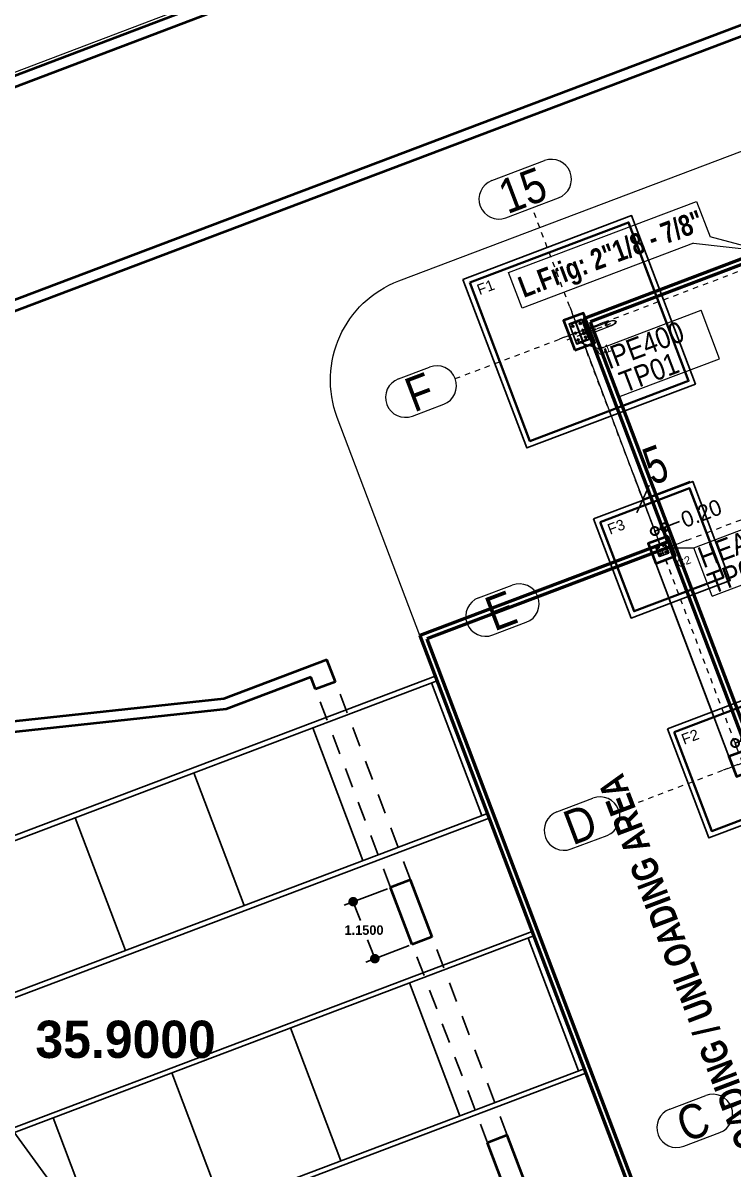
# Model space of a CAD drawing. Header units: metres. Extents: x 2164 to 2480, y 2851 to 3062.
# Drawn here: x 2204.76 to 2218.15, y 2982.21 to 3003.84 of the extents above; entities that cross this region are included whole.
import ezdxf

# ---------------------------------------------------------------- set-up
doc = ezdxf.new("R2010")
doc.units = ezdxf.units.M
doc.header["$MEASUREMENT"] = 0
for name, pattern in [('JIS_02_0.7', [1.35, 0.75, -0.6]), ('XKITLINE00', [0]), ('XKITLINE03', [6, 3, -1, 1, -1])]:
    doc.linetypes.add(name, pattern=pattern)
doc.layers.get('0').update_dxf_attribs({"linetype": 'CONTINUOUS'})
doc.layers.get('Defpoints').update_dxf_attribs({"linetype": 'CONTINUOUS'})
for name, color, linetype in [('0.DIM', 7, 'CONTINUOUS'), ('dim_axis', 251, 'CONTINUOUS'), ('plain foundation', 8, 'CONTINUOUS'), ('Steel Section', 7, 'CONTINUOUS'), ('text', 7, 'CONTINUOUS'), ('Text01', 42, 'CONTINUOUS'), ('تعديل الأرض', 2, 'CONTINUOUS')]:
    doc.layers.add(name, color=color, linetype=linetype)
for name, color, linetype, lineweight in [('Bolt', 7, 'CONTINUOUS', 0), ('Column', 7, 'CONTINUOUS', 40), ('Contour', 7, 'CONTINUOUS', 9), ('foundation', 7, 'CONTINUOUS', 35), ('Froid', 6, 'CONTINUOUS', 9), ('Part', 2, 'CONTINUOUS', 0), ('PartMark', 3, 'CONTINUOUS', 0), ('S-GRID', 1, 'CONTINUOUS', 0), ('Z-DIMENSIONS', 1, 'CONTINUOUS', 0)]:
    doc.layers.add(name, color=color, linetype=linetype, lineweight=lineweight)
doc.styles.add('Andalus1', font='andlso.ttf', dxfattribs={"height": 3})
doc.styles.add('Arial', font='arial.ttf', dxfattribs={"height": 0.05})
doc.styles.add('Arial2', font='arial.ttf', dxfattribs={"height": 300})
doc.styles.add('ARIAL_NARROW', font='ARIALN.TTF')
doc.styles.get("Standard").update_dxf_attribs({"font": 'bold.shx', "bigfont": 'whgtxt.shx'})
doc.dimstyles.new('Annotative1', dxfattribs={"dimscale": 0, "dimtxt": 3, "dimasz": 3, "dimexe": 0, "dimexo": 1, "dimtad": 0, "dimtih": 1, "dimtoh": 1, "dimlfac": 0.001, "dimzin": 1, "dimdsep": 46, "dimtxsty": 'Andalus1', "dimblk": 'DOTSMALL', "dimcen": 2.5, "dimclrd": 256, "dimclre": 256, "dimclrt": 256, "dimadec": 4, "dimazin": 0, "dimtfac": 1, "dimtmove": 0, "dimatfit": 3, "dimldrblk": 'DOTSMALL', "dimfxl": 1, "dimlwd": -1, "dimlwe": -1, "dimarcsym": 0})
doc.dimstyles.get("Standard").update_dxf_attribs({"dimtxt": 0.18, "dimasz": 0.18, "dimexe": 0.18, "dimexo": 0.0625, "dimgap": 0.09, "dimtad": 0, "dimtih": 1, "dimtoh": 1, "dimdec": 4, "dimzin": 0, "dimdsep": 46, "dimtxsty": 'Standard', "dimblk": 'DOT', "dimcen": 0.09, "dimadec": 0, "dimazin": 0, "dimtfac": 1, "dimtdec": 4, "dimtofl": 0, "dimtmove": 0, "dimatfit": 3, "dimldrblk": 'DOT', "dimfxl": 1, "dimtolj": 1, "dimtzin": 0, "dimarcsym": 0})
doc.dimstyles.new('STANDARD$0', dxfattribs={"dimtxt": 0.2, "dimasz": 0.08, "dimexe": 0.18, "dimexo": 0.0625, "dimgap": 0.09, "dimtad": 0, "dimtih": 1, "dimtoh": 1, "dimzin": 0, "dimdsep": 46, "dimtxsty": 'Arial', "dimblk": 'DOT', "dimcen": 0.09, "dimse1": 1, "dimse2": 1, "dimadec": 0, "dimazin": 3, "dimtfac": 1, "dimtofl": 0, "dimtmove": 0, "dimatfit": 3, "dimfxl": 1, "dimtolj": 1, "dimtzin": 0, "dimarcsym": 0})

# ---------------------------------------------------------------- blocks, each defined once
blk = doc.blocks.new('_DotSmall')
at = {"color": 0, "linetype": 'ByBlock', "const_width": 0.5}
blk.add_lwpolyline([(-0.0625, 0, 1), (0.0625, 0, 1)], format="xyb", close=True, dxfattribs=at)
blk = doc.blocks.new('*D6')
at = {"layer": 'Defpoints', "color": 0, "transparency": 16777216}
for p in [(427802, 59073), (427602, 58896), (427802, 58896)]:
    blk.add_point(p, dxfattribs=at)
at = {"layer": 'dim_axis', "transparency": 16777216}
for p, q in [((427602, 58996), (427602, 59073)), ((427602, 59073), (427802, 59073)), ((427802, 58996), (427802, 59073)), ((427802, 59073), (428102, 59073))]:
    blk.add_line(p, q, dxfattribs=at)
at = {"layer": 'dim_axis', "transparency": 16777216, "xscale": 300, "yscale": 300, "zscale": 300, "rotation": 180}
blk.add_blockref('_DotSmall', (427602, 59073), dxfattribs=at)
at = {"layer": 'dim_axis', "transparency": 16777216, "xscale": 300, "yscale": 300, "zscale": 300}
blk.add_blockref('_DotSmall', (427802, 59073), dxfattribs=at)
at = {"layer": 'dim_axis', "transparency": 16777216, "insert": (428540, 59073), "char_height": 300, "attachment_point": 5, "style": 'Andalus1'}
blk.add_mtext('0.20', dxfattribs=at)
blk = doc.blocks.new('*D7')
at = {"layer": 'Defpoints', "color": 0, "transparency": 16777216}
for p in [(427802, 54795), (427602, 54596), (427802, 54596)]:
    blk.add_point(p, dxfattribs=at)
at = {"layer": 'dim_axis', "transparency": 16777216}
for p, q in [((427602, 54696), (427602, 54795)), ((427602, 54795), (427802, 54795)), ((427802, 54696), (427802, 54795)), ((427802, 54795), (428102, 54795))]:
    blk.add_line(p, q, dxfattribs=at)
at = {"layer": 'dim_axis', "transparency": 16777216, "xscale": 300, "yscale": 300, "zscale": 300, "rotation": 180}
blk.add_blockref('_DotSmall', (427602, 54795), dxfattribs=at)
at = {"layer": 'dim_axis', "transparency": 16777216, "xscale": 300, "yscale": 300, "zscale": 300}
blk.add_blockref('_DotSmall', (427802, 54795), dxfattribs=at)
at = {"layer": 'dim_axis', "transparency": 16777216, "insert": (428540, 54795), "char_height": 300, "attachment_point": 5, "style": 'Andalus1'}
blk.add_mtext('0.20', dxfattribs=at)
blk = doc.blocks.new('_Dot')
at = {"color": 0, "linetype": 'ByBlock', "lineweight": -2}
blk.add_line((-0.5, 0), (-1, 0), dxfattribs=at)
at = {"color": 0, "linetype": 'ByBlock', "const_width": 0.5}
blk.add_lwpolyline([(-0.25, 0, 1), (0.25, 0, 1)], format="xyb", close=True, dxfattribs=at)
blk = doc.blocks.new('*D39')
at = {"layer": '0.DIM', "color": 0, "lineweight": -2, "transparency": 16777216}
for start, end in [(343.9105, 358.8991), (313.4883, 327.9841)]:
    blk.add_arc((2199.464, 2989.909), 1.423, start, end, dxfattribs=at)
at = {"layer": 'Defpoints', "color": 0, "transparency": 16777216}
for p in [(2203.465, 2990.34, -8.437), (2199.464, 2989.909, 10.08), (2199.464, 2989.909, 10.08), (2200.646, 2989.117), (2212.025, 2972.768, 9.982)]:
    blk.add_point(p, dxfattribs=at)
at = {"layer": '0.DIM', "color": 0, "lineweight": -2, "transparency": 16777216, "xscale": 0.18, "yscale": 0.18, "zscale": 0.18}
for p, rotation in [((2200.879, 2990.061), 92.52566163374907), ((2200.305, 2988.761), 219.8616520990634)]:
    blk.add_blockref('_Dot', p, dxfattribs=dict(at, rotation=rotation))
at = {"layer": '0.DIM', "color": 0, "transparency": 16777216, "insert": (2200.766, 2989.334), "char_height": 0.18, "attachment_point": 5}
blk.add_mtext('\\A1;60°', dxfattribs=at)
blk = doc.blocks.new('6435')
at = {"color": 0}
for p, q in [((505, 1887), (597, 1912)), ((507, 1641), (597, 1912)), ((432, 1665), (505, 1887)), ((470, 1722), (432, 1722)), ((507, 1641), (432, 1665)), ((470, 1373), (470, 1722)), ((778, 1438), (519, 1676)), ((6, 282), (45, 1432)), ((145, 1529), (793, 1529)), ((2652, 1488), (227, 1488)), ((290, 1438), (237, 1438)), ((290, 1438), (290, 1488)), ((539, 1347), (290, 1438)), ((470, 1438), (1604, 1438)), ((793, 1572), (2649, 1572)), ((793, 1488), (793, 1572)), ((1687, 1488), (1687, 1401)), ((1772, 1438), (2615, 1438)), ((2649, 1488), (2649, 1572)), ((2702, 1438), (2702, -1438)), ((3919, 1572), (17324, 1572)), ((3919, -1572), (3919, 1572)), ((3919, 1472), (17324, 1472)), ((4044, -1472), (4044, 1472)), ((6675, -1472), (6675, 1472)), ((9306, -1472), (9306, 1472)), ((11937, -1472), (11937, 1472)), ((14569, -1472), (14569, 1472)), ((17200, -1472), (17200, 1472)), ((17324, 1572), (17324, -1572)), ((667, 1401), (2602, 1401)), ((2602, 1361), (676, 1361)), ((2621, -1211), (2621, 1211)), ((2702, 1261), (3147, 1261)), ((3919, 1382), (3331, 1382)), ((303, 718), (355, 1178)), ((3131, 1182), (3131, 606)), ((296, 363), (303, 718)), ((2835, 593), (2702, 818)), ((300, 551), (215, 258)), ((1085, 543), (1085, -543)), ((1135, 593), (1703, 593)), ((1141, 527), (1141, -527)), ((1171, 557), (1684, 557)), ((1714, -527), (1714, 527)), ((1753, -543), (1753, 543)), ((2835, 593), (3919, 593)), ((2835, -593), (2835, 593)), ((2928, 521), (3841, 521)), ((2928, 334), (2928, 521)), ((3841, 521), (3841, 334)), ((3841, 334), (2928, 334)), ((289, -378), (289, 109)), ((6, -282), (45, -1432)), ((311, -745), (289, -378)), ((297, -517), (237, -810)), ((1135, -593), (1703, -593)), ((1171, -557), (1684, -557)), ((2835, -593), (2702, -818)), ((2835, -593), (3919, -593)), ((3131, -1182), (3131, -606)), ((2828, -877), (3062, -877)), ((2828, -877), (2828, -1219)), ((3062, -1219), (3062, -877)), ((3131, -771), (3919, -771)), ((3131, -837), (3919, -837)), ((2828, -1069), (2702, -1069)), ((3062, -1069), (3131, -1069)), ((3131, -1116), (3919, -1116)), ((3131, -1182), (3919, -1182)), ((539, -1347), (290, -1438)), ((470, -1373), (470, -1722)), ((667, -1401), (2602, -1401)), ((2602, -1361), (676, -1361)), ((1687, -1488), (1687, -1401)), ((2702, -1261), (3147, -1261)), ((2828, -1219), (3062, -1219)), ((3919, -1382), (3331, -1382)), ((145, -1529), (793, -1529)), ((2652, -1488), (227, -1488)), ((290, -1438), (237, -1438)), ((290, -1438), (290, -1488)), ((507, -1641), (432, -1665)), ((470, -1438), (1604, -1438)), ((507, -1641), (597, -1912)), ((778, -1438), (519, -1676)), ((793, -1488), (793, -1572)), ((793, -1572), (2649, -1572)), ((1772, -1438), (2615, -1438)), ((2649, -1488), (2649, -1572)), ((17324, -1472), (3919, -1472)), ((17324, -1572), (3919, -1572)), ((432, -1665), (505, -1887)), ((470, -1722), (432, -1722)), ((505, -1887), (597, -1912))]:
    blk.add_line(p, q, dxfattribs=at)
for centre, radius, start, end in [((145, 1429), 100, 90, 178.0277), ((271, 1365), 131, 109.8673, 169.9481), ((264, 1352), 90.2, 107.3759, 171.3257), ((2652, 1438), 50, 0, 90), ((6850, 0), 6850, 168.3132, 180), ((7712, 0), 7660, 169.7307, 180), ((8927, 0), 8753, 171.2919, 180), ((12737, 0), 12506, 173.8959, 180), ((391, 1307), 118, 111.6513, 171.2919), ((435, 1316), 134, 130.7741, 173.8959), ((11469, 0), 11050, 173.658, 186.342), ((11508, -10), 11050, 173.658, 186.342), ((667, 1221), 180, 90, 180), ((676, 1211), 150, 90, 180), ((2471, 1211), 150, 0, 90), ((2602, 1261), 100, 0, 90), ((3331, 1182), 200, 90, 180), ((1135, 543), 50, 90, 180), ((1171, 527), 30, 90, 180), ((1684, 527), 30, 0, 90), ((1703, 543), 50, 0, 90), ((7712, 0), 7660, 180, 190.2693), ((8927, 0), 8753, 180, 188.7081), ((12737, 0), 12506, 180, 186.1041), ((6850, 0), 6850, 180, 191.6868), ((1135, -543), 50, 180, 270), ((1171, -527), 30, 180, 270), ((1684, -527), 30, 270, 0), ((1703, -543), 50, 270, 0), ((3331, -1182), 200, 180, 270), ((271, -1365), 131, 190.0519, 250.1327), ((264, -1352), 90.2, 188.6743, 252.6241), ((391, -1307), 118, 188.7081, 248.3487), ((435, -1316), 134, 186.1041, 229.2259), ((667, -1221), 180, 180, 270), ((676, -1211), 150, 180, 270), ((2471, -1211), 150, 270, 0), ((2602, -1261), 100, 270, 0), ((145, -1429), 100, 181.9723, 270), ((2652, -1438), 50, 270, 0)]:
    blk.add_arc(centre, radius, start, end, dxfattribs=at)
blk = doc.blocks.new('*D47')
at = {"color": 0, "lineweight": -2, "transparency": 16777216}
for p, q in [((2211.638, 2987.5), (2210.822, 2987.191)), ((2211.054, 2987.086), (2211.126, 2986.897)), ((2211.334, 2986.348), (2211.262, 2986.537)), ((2212.045, 2986.425), (2211.229, 2986.116))]:
    blk.add_line(p, q, dxfattribs=at)
at = {"layer": 'Defpoints', "color": 0, "transparency": 16777216}
for p in [(2211.697, 2987.522, -8.437), (2210.99, 2987.255), (2212.104, 2986.447, -8.437)]:
    blk.add_point(p, dxfattribs=at)
at = {"color": 0, "lineweight": -2, "transparency": 16777216, "xscale": 0.18, "yscale": 0.18, "zscale": 0.18}
for p, rotation in [((2210.99, 2987.255), 110.7435940119846), ((2211.398, 2986.179), 290.7435940119846)]:
    blk.add_blockref('_Dot', p, dxfattribs=dict(at, rotation=rotation))
at = {"color": 0, "lineweight": 30, "transparency": 16777216, "insert": (2211.194, 2986.717), "char_height": 0.18, "attachment_point": 5}
blk.add_mtext('\\A1;1.1500', dxfattribs=at)
blk = doc.blocks.new('*D64')
at = {"color": 0, "lineweight": -2, "transparency": 16777216}
for start, end in [(104.9967, 120.7825), (71.6748, 87.606)]:
    blk.add_arc((2212.074, 2972.694), 1.897, start, end, dxfattribs=at)
at = {"layer": 'Defpoints', "color": 0, "transparency": 16777216}
for p in [(2199.464, 2989.909, 10.08), (2214.024, 2977.122), (2212.198, 2974.586), (2212.074, 2972.694), (2212.074, 2972.694, 10.08)]:
    blk.add_point(p, dxfattribs=at)
at = {"color": 0, "lineweight": -2, "transparency": 16777216, "xscale": 0.18, "yscale": 0.18, "zscale": 0.18}
for p, rotation in [((2210.953, 2974.224), 213.5023922888259), ((2212.838, 2974.43), 338.9549120529807)]:
    blk.add_blockref('_Dot', p, dxfattribs=dict(at, rotation=rotation))
at = {"color": 0, "transparency": 16777216, "insert": (2211.868, 2974.579), "char_height": 0.18, "attachment_point": 5}
blk.add_mtext('\\A1;60°', dxfattribs=at)
blk = doc.blocks.new('*D66')
at = {"color": 0, "lineweight": -2, "transparency": 16777216}
for start, end in [(84.4335, 99.4876), (32.1501, 45.6276)]:
    blk.add_arc((2219.808, 2971.61), 0.912, start, end, dxfattribs=at)
at = {"layer": 'Defpoints', "color": 0, "transparency": 16777216}
for p in [(2302.325, 3002.986, 10.08), (2219.346, 2972.825, 10.08), (2220.384, 2972.317), (2219.808, 2971.61, 10.08), (2214.573, 2969.62, 10.08)]:
    blk.add_point(p, dxfattribs=at)
at = {"color": 0, "lineweight": -2, "transparency": 16777216, "xscale": 0.18, "yscale": 0.18, "zscale": 0.18}
for p, rotation in [((2219.484, 2972.462), 195.1531752599875), ((2220.66, 2971.934), 296.4844251423242)]:
    blk.add_blockref('_Dot', p, dxfattribs=dict(at, rotation=rotation))
at = {"color": 0, "transparency": 16777216, "insert": (2220.181, 2972.442), "char_height": 0.18, "attachment_point": 5}
blk.add_mtext('\\A1;90°', dxfattribs=at)
blk = doc.blocks.new('*D67')
at = {"color": 0, "lineweight": -2, "transparency": 16777216}
for start, end in [(94.0673, 115.6069), (31.4342, 50.7065)]:
    blk.add_arc((2214.573, 2969.62), 0.973, start, end, dxfattribs=at)
at = {"layer": 'Defpoints', "color": 0, "transparency": 16777216}
for p in [(2302.325, 3002.986, 10.08), (2212.303, 2972.719, 10.08), (2215.118, 2970.426), (2214.573, 2969.62, 10.08), (2214.573, 2969.62, 10.08)]:
    blk.add_point(p, dxfattribs=at)
at = {"color": 0, "lineweight": -2, "transparency": 16777216, "xscale": 0.18, "yscale": 0.18, "zscale": 0.18}
for p, rotation in [((2213.998, 2970.405), 210.9145599013818), ((2215.483, 2969.965), 296.1265029166673)]:
    blk.add_blockref('_Dot', p, dxfattribs=dict(at, rotation=rotation))
at = {"color": 0, "transparency": 16777216, "insert": (2214.849, 2970.553), "char_height": 0.18, "attachment_point": 5}
blk.add_mtext('\\A1;105°', dxfattribs=at)
blk = doc.blocks.new('bng')
at = {"layer": 'Bolt', "linetype": 'XKITLINE00', "lineweight": 0}
for p, q in [((427655.27428, 63056.04028), (427765.87522, 63056.04028)), ((427655.27428, 63046.04028), (427655.27428, 63056.04028)), ((427655.27428, 63016.04028), (427655.27428, 63026.04028)), ((427655.27428, 63016.04028), (427765.87522, 63016.04028)), ((427664.29209, 63046.04028), (427664.29209, 63056.04028)), ((427664.29209, 63016.04028), (427664.29209, 63026.04028)), ((427679.81277, 63046.04028), (427679.81277, 63056.04028)), ((427679.81277, 63016.04028), (427679.81277, 63026.04028)), ((427686.31565, 63046.04028), (427686.31565, 63056.04028)), ((427686.31565, 63016.04028), (427686.31565, 63026.04028)), ((427689.32167, 63046.04028), (427689.32167, 63056.04028)), ((427689.32167, 63016.04028), (427689.32167, 63026.04028)), ((427704.84235, 63046.04028), (427704.84235, 63056.04028)), ((427704.84235, 63016.04028), (427704.84235, 63026.04028)), ((427709.80427, 63046.04028), (427709.80427, 63056.04028)), ((427709.80427, 63016.04028), (427709.80427, 63026.04028)), ((427718.82208, 63046.04028), (427718.82208, 63056.04028)), ((427718.82208, 63016.04028), (427718.82208, 63026.04028)), ((427734.34277, 63046.04028), (427734.34277, 63056.04028)), ((427734.34277, 63016.04028), (427734.34277, 63026.04028)), ((427740.84564, 63046.04028), (427740.84564, 63056.04028)), ((427740.84564, 63016.04028), (427740.84564, 63026.04028)), ((427743.85166, 63046.04028), (427743.85166, 63056.04028)), ((427743.85166, 63016.04028), (427743.85166, 63026.04028)), ((427759.37235, 63046.04028), (427759.37235, 63056.04028)), ((427759.37235, 63016.04028), (427759.37235, 63026.04028)), ((427765.87522, 63046.04028), (427765.87522, 63056.04028)), ((427765.87522, 63016.04028), (427765.87522, 63021.83319))]:
    blk.add_line(p, q, dxfattribs=at)
at = {"layer": 'Column', "lineweight": 40}
for points in [[(427402.17101, 62796.04029), (427802.17101, 62796.04029), (427802.17101, 63396.04029), (427402.17101, 63396.04029)], [(427802.17102, 58896.04028), (427402.17102, 58896.04028), (427402.17102, 58496.04028), (427802.17102, 58496.04028)], [(427802.17102, 54596.04028), (427402.17102, 54596.04028), (427402.17102, 54196.04028), (427802.17102, 54196.04028)]]:
    blk.add_lwpolyline(points, close=True, dxfattribs=at)
at = {"layer": 'foundation'}
for points in [[(426002.17101, 64696.04029), (429202.17101, 64696.04029), (429202.17101, 61496.04029), (426002.17101, 61496.04029)], [(426702.17101, 59596.04029), (428502.17101, 59596.04029), (428502.17101, 57796.04029), (426702.17101, 57796.04029)], [(426602.17101, 55396.04029), (428602.17101, 55396.04029), (428602.17101, 53396.04029), (426602.17101, 53396.04029)]]:
    blk.add_lwpolyline(points, close=True, dxfattribs=at)
at = {"layer": 'Part', "linetype": 'XKITLINE03', "lineweight": 0}
for p, q in [((427602.17101, 63596.04029), (427602.17101, 62596.04029)), ((428102.17101, 63096.04029), (427102.17101, 63096.04029)), ((427337.95313, 63031.04029), (428214.10802, 63031.04029)), ((427527.17101, 62956.04029), (427527.17101, 62956.04029)), ((427607.17101, 58196.04029), (427607.17101, 59196.04029)), ((428107.17101, 58696.04029), (427107.17101, 58696.04029)), ((427557.17101, 58761.04029), (427557.17101, 58761.04029)), ((428107.17101, 54396.04029), (427107.17101, 54396.04029))]:
    blk.add_line(p, q, dxfattribs=at)
at = {"layer": 'Part', "linetype": 'XKITLINE00', "lineweight": 0}
for p, q in [((427477.17101, 62891.04029), (427477.17101, 63301.04029)), ((427477.17101, 63301.04029), (427727.17101, 63301.04029)), ((427506.3864, 63236.04029), (427516.77871, 63254.04029)), ((427516.77871, 63218.04029), (427506.3864, 63236.04029)), ((427512.17101, 63282.54029), (427512.17101, 63296.04029)), ((427512.17101, 63296.04029), (427692.17101, 63296.04029)), ((427512.17101, 63282.54029), (427597.87101, 63282.54029)), ((427512.91487, 63282.54029), (427526.41487, 63296.04029)), ((427516.77871, 63254.04029), (427537.56332, 63254.04029)), ((427537.56332, 63218.04029), (427516.77871, 63218.04029)), ((427537.56332, 63254.04029), (427547.95562, 63236.04029)), ((427547.95562, 63236.04029), (427537.56332, 63218.04029)), ((427597.87101, 62909.54029), (427597.87101, 63282.54029)), ((427692.17101, 63282.54029), (427606.47101, 63282.54029)), ((427606.47101, 63282.54029), (427606.47101, 62909.54029)), ((427656.3864, 63236.04029), (427666.77871, 63254.04029)), ((427666.77871, 63218.04029), (427656.3864, 63236.04029)), ((427666.77871, 63254.04029), (427687.56332, 63254.04029)), ((427687.56332, 63218.04029), (427666.77871, 63218.04029)), ((427687.56332, 63254.04029), (427697.95562, 63236.04029)), ((427697.95562, 63236.04029), (427687.56332, 63218.04029)), ((427692.17101, 63296.04029), (427692.17101, 63282.54029)), ((427727.17101, 63046.04028), (427727.17101, 63301.04029)), ((427506.3864, 63096.04029), (427516.77871, 63114.04029)), ((427516.77871, 63078.04029), (427506.3864, 63096.04029)), ((427506.3864, 62956.04029), (427516.77871, 62974.04029)), ((427516.77871, 62938.04029), (427506.3864, 62956.04029)), ((427516.77871, 63114.04029), (427537.56332, 63114.04029)), ((427537.56332, 63078.04029), (427516.77871, 63078.04029)), ((427516.77871, 62974.04029), (427537.56332, 62974.04029)), ((427537.56332, 63114.04029), (427547.95562, 63096.04029)), ((427547.95562, 63096.04029), (427537.56332, 63078.04029)), ((427537.56332, 62974.04029), (427547.95562, 62956.04029)), ((427547.95562, 62956.04029), (427537.56332, 62938.04029)), ((427597.87101, 63084.61835), (427606.47101, 63093.21835)), ((427606.47101, 63046.04028), (427766.35591, 63046.04028)), ((427744.84876, 63036.04028), (427606.47101, 63036.04028)), ((427630.87205, 63026.04028), (427630.87205, 63036.04028)), ((427910.56686, 63026.04028), (427630.87205, 63026.04028)), ((427635.78878, 63026.04028), (427635.78878, 63036.04028)), ((427656.3864, 63096.04029), (427666.77871, 63114.04029)), ((427666.77871, 63078.04029), (427656.3864, 63096.04029)), ((427656.3864, 62956.04029), (427666.77871, 62974.04029)), ((427666.77871, 62938.04029), (427656.3864, 62956.04029)), ((427666.77871, 63114.04029), (427687.56332, 63114.04029)), ((427687.56332, 63078.04029), (427666.77871, 63078.04029)), ((427666.77871, 62974.04029), (427687.56332, 62974.04029)), ((427687.56332, 63114.04029), (427697.95562, 63096.04029)), ((427697.95562, 63096.04029), (427687.56332, 63078.04029)), ((427687.56332, 62974.04029), (427697.95562, 62956.04029)), ((427697.95562, 62956.04029), (427687.56332, 62938.04029)), ((427727.17101, 62891.04029), (427727.17101, 63026.04028)), ((427740.44773, 63036.04028), (427740.44773, 63046.04028)), ((427744.84876, 63036.04028), (427910.56686, 63036.04028)), ((427766.84026, 63051.87739), (427765.52612, 63036.04028)), ((427765.52612, 63026.04028), (427766.84026, 63010.20318)), ((427771.76411, 63069.54224), (427766.84026, 63051.87739)), ((427766.84026, 63010.20318), (427771.76411, 62992.53833)), ((427770.07029, 63036.04028), (427771.38442, 63051.87739)), ((427771.38442, 63010.20318), (427770.07029, 63026.04028)), ((427771.38442, 63051.87739), (427776.30827, 63069.54224)), ((427776.30827, 62992.53833), (427771.38442, 63010.20318)), ((427779.13317, 63081.34552), (427771.76411, 63069.54224)), ((427771.76411, 62992.53833), (427779.13317, 62980.73505)), ((427775.23847, 63048.05056), (427774.24188, 63036.04028)), ((427774.24188, 63026.04028), (427775.23847, 63014.03001)), ((427779.25804, 63062.47118), (427775.23847, 63048.05056)), ((427775.23847, 63014.03001), (427779.25804, 62999.60939)), ((427776.30827, 63069.54224), (427783.67734, 63081.34552)), ((427783.67734, 62980.73505), (427776.30827, 62992.53833)), ((427787.82557, 63085.49027), (427779.13317, 63081.34552)), ((427779.13317, 62980.73505), (427787.82557, 62976.5903)), ((427785.27374, 63072.10673), (427779.25804, 63062.47118)), ((427779.25804, 62999.60939), (427785.27374, 62989.97384)), ((427783.67734, 63081.34552), (427792.36974, 63085.49027)), ((427792.36974, 62976.5903), (427783.67734, 62980.73505)), ((427792.36974, 63075.49029), (427785.27374, 63072.10673)), ((427785.27374, 62989.97384), (427792.36974, 62986.59029)), ((427787.82557, 63085.49027), (427792.36974, 63085.49027)), ((427787.82557, 62976.5903), (427792.36974, 62976.5903)), ((427792.36974, 63085.49027), (427801.06214, 63081.34552)), ((427792.36974, 63075.49029), (428214.10802, 63075.49029)), ((427792.36974, 62986.59029), (428214.10802, 62986.59029)), ((427801.06214, 62980.73505), (427792.36974, 62976.5903)), ((427801.06214, 63081.34552), (427804.7177, 63075.49029)), ((427804.7177, 62986.59029), (427801.06214, 62980.73505)), ((427903.89458, 63026.04028), (427903.89458, 63036.04028)), ((427910.56687, 63036.04028), (427910.15198, 63031.04029)), ((427910.15198, 63031.04029), (427910.56687, 63026.04028)), ((428107.55409, 63031.04029), (428115.66502, 63048.05056)), ((428115.66502, 63014.03001), (428107.55409, 63031.04029)), ((428115.66502, 63048.05056), (428138.76301, 63062.47118)), ((428115.66502, 63014.03001), (428115.66502, 63014.03001)), ((428115.66502, 63014.03001), (428115.66502, 63014.03001)), ((428138.76301, 62999.60939), (428115.66502, 63014.03001)), ((428124.52379, 63046.51983), (428117.14274, 63031.04029)), ((428117.14274, 63031.04029), (428124.52379, 63015.56074)), ((428145.54321, 63059.64275), (428124.52379, 63046.51983)), ((428124.52379, 63015.56074), (428145.54321, 63002.43782)), ((428138.76301, 63062.47118), (428173.33159, 63072.10673)), ((428173.33159, 62989.97384), (428138.76301, 62999.60939)), ((428177.00101, 63068.41121), (428145.54321, 63059.64275)), ((428145.54321, 63002.43782), (428177.00101, 62993.66936)), ((428173.33159, 63072.10673), (428214.10802, 63075.49029)), ((428214.10802, 62986.59029), (428173.33159, 62989.97384)), ((428214.10802, 63071.49029), (428177.00101, 63068.41121)), ((428177.00101, 62993.66936), (428214.10802, 62990.59029)), ((428199.15579, 63070.24958), (428195.46227, 63073.94309)), ((428214.10802, 63075.49029), (428254.88444, 63072.10673)), ((428251.21502, 63068.41121), (428214.10802, 63071.49029)), ((428214.10802, 62990.59029), (428251.21502, 62993.66936)), ((428254.88444, 62989.97384), (428214.10802, 62986.59029)), ((428282.67282, 63059.64275), (428251.21502, 63068.41121)), ((428251.21502, 62993.66936), (428282.67282, 63002.43782)), ((428254.88444, 63072.10673), (428289.45302, 63062.47118)), ((428289.45302, 62999.60939), (428254.88444, 62989.97384)), ((428274.08079, 62995.32458), (428270.39096, 62999.0144)), ((428303.69225, 63046.51983), (428282.67282, 63059.64275)), ((428282.67282, 63002.43782), (428303.69225, 63015.56074)), ((428289.45302, 63062.47118), (428312.55101, 63048.05056)), ((428312.55101, 63014.03001), (428289.45302, 62999.60939)), ((428311.07329, 63031.04029), (428303.69225, 63046.51983)), ((428303.69225, 63015.56074), (428311.07329, 63031.04029)), ((428312.55101, 63048.05056), (428320.66195, 63031.04029)), ((428320.66195, 63031.04029), (428312.55101, 63014.03001)), ((427477.17101, 62891.04029), (427727.17101, 62891.04029)), ((427512.17101, 62896.04029), (427512.17101, 62909.54029)), ((427512.17101, 62909.54029), (427597.87101, 62909.54029)), ((427692.17101, 62896.04029), (427512.17101, 62896.04029)), ((427537.56332, 62938.04029), (427516.77871, 62938.04029)), ((427606.47101, 62909.54029), (427692.17101, 62909.54029)), ((427687.56332, 62938.04029), (427666.77871, 62938.04029)), ((427692.17101, 62909.54029), (427692.17101, 62896.04029)), ((427512.17101, 58596.04029), (427512.17101, 58796.04029)), ((427512.17101, 58796.04029), (427522.17101, 58796.04029)), ((427517.17101, 58796.04029), (427517.17101, 58801.04029)), ((427517.17101, 58801.04029), (427697.17101, 58801.04029)), ((427522.17101, 58796.04029), (427522.17101, 58699.29029)), ((427522.17101, 58699.29029), (427692.17101, 58699.29029)), ((427692.17101, 58692.79029), (427522.17101, 58692.79029)), ((427522.17101, 58692.79029), (427522.17101, 58596.04029)), ((427542.17101, 58769.70054), (427557.17101, 58778.36079)), ((427542.17101, 58752.38003), (427542.17101, 58769.70054)), ((427557.17101, 58743.71978), (427542.17101, 58752.38003)), ((427542.17101, 58639.70054), (427557.17101, 58648.36079)), ((427542.17101, 58622.38003), (427542.17101, 58639.70054)), ((427557.17101, 58613.71978), (427542.17101, 58622.38003)), ((427557.17101, 58778.36079), (427572.17101, 58769.70054)), ((427572.17101, 58752.38003), (427557.17101, 58743.71978)), ((427557.17101, 58648.36079), (427572.17101, 58639.70054)), ((427572.17101, 58622.38003), (427557.17101, 58613.71978)), ((427572.17101, 58769.70054), (427572.17101, 58752.38003)), ((427572.17101, 58639.70054), (427572.17101, 58622.38003)), ((427625.42101, 58699.29029), (427618.92101, 58692.79029)), ((427642.17101, 58769.70054), (427657.17101, 58778.36079)), ((427642.17101, 58752.38003), (427642.17101, 58769.70054)), ((427657.17101, 58743.71978), (427642.17101, 58752.38003)), ((427642.17101, 58639.70054), (427657.17101, 58648.36079)), ((427642.17101, 58622.38003), (427642.17101, 58639.70054)), ((427657.17101, 58613.71978), (427642.17101, 58622.38003)), ((427657.17101, 58778.36079), (427672.17101, 58769.70054)), ((427672.17101, 58752.38003), (427657.17101, 58743.71978)), ((427657.17101, 58648.36079), (427672.17101, 58639.70054)), ((427672.17101, 58622.38003), (427657.17101, 58613.71978)), ((427672.17101, 58769.70054), (427672.17101, 58752.38003)), ((427672.17101, 58639.70054), (427672.17101, 58622.38003)), ((427692.17101, 58796.04029), (427702.17101, 58796.04029)), ((427692.17101, 58699.29029), (427692.17101, 58796.04029)), ((427702.17101, 58776.04029), (427692.17101, 58766.04029)), ((427692.17101, 58596.04029), (427692.17101, 58692.79029)), ((427697.17101, 58796.04029), (427697.17101, 58801.04029)), ((427702.17101, 58796.04029), (427702.17101, 58596.04029)), ((427522.17101, 58596.04029), (427512.17101, 58596.04029)), ((427517.17101, 58591.04029), (427517.17101, 58596.04029)), ((427517.17101, 58591.04029), (427697.17101, 58591.04029)), ((427522.17101, 58596.04029), (427522.17101, 58596.04029)), ((427522.17101, 58596.04029), (427522.17101, 58596.04029)), ((427702.17101, 58596.04029), (427692.17101, 58596.04029)), ((427697.17101, 58591.04029), (427697.17101, 58596.04029))]:
    blk.add_line(p, q, dxfattribs=at)
for centre, radius, start, end in [((427527.17101, 63236.04029), 12, 0, 180), ((427527.17101, 63236.04029), 12, 180, 0), ((427677.17101, 63236.04029), 12, 0, 180), ((427677.17101, 63236.04029), 12, 180, 0), ((427527.17101, 63096.04029), 12, 0, 180), ((427527.17101, 63096.04029), 12, 180, 0), ((427527.17101, 62956.04029), 12, 0, 180), ((427527.17101, 62956.04029), 12, 180, 0), ((427677.17101, 63096.04029), 12, 0, 180), ((427677.17101, 63096.04029), 12, 180, 0), ((427677.17101, 62956.04029), 12, 0, 180), ((427677.17101, 62956.04029), 12, 180, 0), ((427557.17101, 58761.04029), 10, 90, 270), ((427557.17101, 58631.04029), 10, 90, 270), ((427557.17101, 58761.04029), 10, 270, 90), ((427557.17101, 58631.04029), 10, 270, 90), ((427657.17101, 58761.04029), 10, 90, 270), ((427657.17101, 58631.04029), 10, 90, 270), ((427657.17101, 58761.04029), 10, 270, 90), ((427657.17101, 58631.04029), 10, 270, 90)]:
    blk.add_arc(centre, radius, start, end, dxfattribs=at)
at = {"layer": 'PartMark', "linetype": 'XKITLINE00', "lineweight": 0}
for p, q in [((427548.46501, 62896.53029), (427844.08399, 62659.82191)), ((427844.08399, 62659.82191), (429894.08399, 62659.82191)), ((427844.08399, 61679.82191), (427844.08399, 62659.82191)), ((429894.08399, 61679.82191), (429894.08399, 62659.82191)), ((427844.08399, 61679.82191), (429894.08399, 61679.82191)), ((427702.17101, 58699.19869), (428178.35858, 58519.12667)), ((428178.35858, 58519.12667), (430225.27264, 58519.12667)), ((428178.35858, 57539.12667), (428178.35858, 58519.12667)), ((428178.35858, 57539.12667), (430225.27264, 57539.12667))]:
    blk.add_line(p, q, dxfattribs=at)
at = {"layer": 'plain foundation'}
for points in [[(425902.17101, 64796.04029), (429302.17101, 64796.04029), (429302.17101, 61396.04029), (425902.17101, 61396.04029)], [(426602.17101, 59696.04029), (428602.17101, 59696.04029), (428602.17101, 57696.04029), (426602.17101, 57696.04029)], [(426502.17101, 55496.04029), (428702.17101, 55496.04029), (428702.17101, 53296.04029), (426502.17101, 53296.04029)]]:
    blk.add_lwpolyline(points, close=True, dxfattribs=at)
at = {"layer": 'S-GRID', "linetype": 'XKITLINE00', "lineweight": 0}
for p, q in [((427070.06652, 66346.04029), (428134.2755, 66346.04029)), ((427070.06652, 65596.04029), (428134.2755, 65596.04029)), ((424097.77648, 63471.04029), (424727.17101, 63471.04029)), ((424097.77648, 62721.04029), (424727.17101, 62721.04029)), ((424048.89953, 59071.04029), (424727.17101, 59071.04029)), ((424048.89953, 58321.04029), (424727.17101, 58321.04029)), ((424001.2921, 54771.04029), (424727.17101, 54771.04029)), ((424001.2921, 54021.04029), (424727.17101, 54021.04029)), ((424001.2921, 48771.04029), (424727.17101, 48771.04029)), ((424001.2921, 48021.04029), (424727.17101, 48021.04029))]:
    blk.add_line(p, q, dxfattribs=at)
at = {"layer": 'S-GRID', "linetype": 'XKITLINE03', "lineweight": 0}
for p, q in [((427602.17101, 37196.04029), (427602.17101, 65596.04029)), ((425102.17101, 63096.04029), (510182.17101, 63096.04029)), ((425102.17101, 58696.04029), (510182.17101, 58696.04029)), ((425102.17101, 54396.04029), (510182.17101, 54396.04029)), ((425102.17101, 48396.04029), (510182.17101, 48396.04029))]:
    blk.add_line(p, q, dxfattribs=at)
at = {"layer": 'S-GRID', "linetype": 'XKITLINE00', "lineweight": 0}
for centre, start, end in [((427070.06652, 65971.04029), 90, 270), ((428134.2755, 65971.04029), 270, 90), ((424097.77648, 63096.04029), 90, 270), ((424727.17101, 63096.04029), 270, 90), ((424048.89953, 58696.04029), 90, 270), ((424727.17101, 58696.04029), 270, 90), ((424001.2921, 54396.04029), 90, 270), ((424727.17101, 54396.04029), 270, 90), ((424001.2921, 48396.04029), 90, 270), ((424727.17101, 48396.04029), 270, 90)]:
    blk.add_arc(centre, 375, start, end, dxfattribs=at)
at = {"layer": 'Steel Section'}
for p, q in [((427477.17101, 62891.04029), (427477.17101, 63301.04029)), ((427477.17101, 63301.04029), (427727.17101, 63301.04029)), ((427506.3864, 63236.04029), (427516.77871, 63254.04029)), ((427516.77871, 63218.04029), (427506.3864, 63236.04029)), ((427512.17101, 63282.54029), (427512.17101, 63296.04029)), ((427512.17101, 63296.04029), (427692.17101, 63296.04029)), ((427512.17101, 63282.54029), (427597.87101, 63282.54029)), ((427512.91487, 63282.54029), (427526.41487, 63296.04029)), ((427516.77871, 63254.04029), (427537.56332, 63254.04029)), ((427537.56332, 63218.04029), (427516.77871, 63218.04029)), ((427537.56332, 63254.04029), (427547.95562, 63236.04029)), ((427547.95562, 63236.04029), (427537.56332, 63218.04029)), ((427597.87101, 62909.54029), (427597.87101, 63282.54029)), ((427692.17101, 63282.54029), (427606.47101, 63282.54029)), ((427606.47101, 63282.54029), (427606.47101, 62909.54029)), ((427656.3864, 63236.04029), (427666.77871, 63254.04029)), ((427666.77871, 63218.04029), (427656.3864, 63236.04029)), ((427666.77871, 63254.04029), (427687.56332, 63254.04029)), ((427687.56332, 63218.04029), (427666.77871, 63218.04029)), ((427687.56332, 63254.04029), (427697.95562, 63236.04029)), ((427697.95562, 63236.04029), (427687.56332, 63218.04029)), ((427692.17101, 63296.04029), (427692.17101, 63282.54029)), ((427727.17101, 62891.04029), (427727.17101, 63301.04029)), ((427506.3864, 63096.04029), (427516.77871, 63114.04029)), ((427516.77871, 63078.04029), (427506.3864, 63096.04029)), ((427506.3864, 62956.04029), (427516.77871, 62974.04029)), ((427516.77871, 62938.04029), (427506.3864, 62956.04029)), ((427516.77871, 63114.04029), (427537.56332, 63114.04029)), ((427537.56332, 63078.04029), (427516.77871, 63078.04029)), ((427516.77871, 62974.04029), (427537.56332, 62974.04029)), ((427527.17101, 62956.04029), (427527.17101, 62956.04029)), ((427537.56332, 63114.04029), (427547.95562, 63096.04029)), ((427547.95562, 63096.04029), (427537.56332, 63078.04029)), ((427537.56332, 62974.04029), (427547.95562, 62956.04029)), ((427547.95562, 62956.04029), (427537.56332, 62938.04029)), ((427597.87101, 63084.61835), (427606.47101, 63093.21835)), ((427656.3864, 63096.04029), (427666.77871, 63114.04029)), ((427666.77871, 63078.04029), (427656.3864, 63096.04029)), ((427656.3864, 62956.04029), (427666.77871, 62974.04029)), ((427666.77871, 62938.04029), (427656.3864, 62956.04029)), ((427666.77871, 63114.04029), (427687.56332, 63114.04029)), ((427687.56332, 63078.04029), (427666.77871, 63078.04029)), ((427666.77871, 62974.04029), (427687.56332, 62974.04029)), ((427687.56332, 63114.04029), (427697.95562, 63096.04029)), ((427697.95562, 63096.04029), (427687.56332, 63078.04029)), ((427687.56332, 62974.04029), (427697.95562, 62956.04029)), ((427697.95562, 62956.04029), (427687.56332, 62938.04029)), ((427477.17101, 62891.04029), (427727.17101, 62891.04029)), ((427512.17101, 62896.04029), (427512.17101, 62909.54029)), ((427512.17101, 62909.54029), (427597.87101, 62909.54029)), ((427692.17101, 62896.04029), (427512.17101, 62896.04029)), ((427537.56332, 62938.04029), (427516.77871, 62938.04029)), ((427606.47101, 62909.54029), (427692.17101, 62909.54029)), ((427687.56332, 62938.04029), (427666.77871, 62938.04029)), ((427692.17101, 62909.54029), (427692.17101, 62896.04029)), ((427692.17101, 62896.04029), (427692.17101, 62896.04029)), ((427522.17101, 58796.04029), (427512.17101, 58796.04029)), ((427512.17101, 58796.04029), (427512.17101, 58596.04029)), ((427522.17101, 58766.04029), (427512.17101, 58776.04029)), ((427517.17101, 58796.04029), (427517.17101, 58801.04029)), ((427517.17101, 58801.04029), (427697.17101, 58801.04029)), ((427522.17101, 58699.29029), (427522.17101, 58796.04029)), ((427692.17101, 58699.29029), (427522.17101, 58699.29029)), ((427522.17101, 58596.04029), (427522.17101, 58692.79029)), ((427522.17101, 58692.79029), (427692.17101, 58692.79029)), ((427557.17101, 58778.36079), (427542.17101, 58769.70054)), ((427542.17101, 58769.70054), (427542.17101, 58752.38003)), ((427542.17101, 58752.38003), (427557.17101, 58743.71978)), ((427557.17101, 58648.36079), (427542.17101, 58639.70054)), ((427542.17101, 58639.70054), (427542.17101, 58622.38003)), ((427542.17101, 58622.38003), (427557.17101, 58613.71978)), ((427572.17101, 58769.70054), (427557.17101, 58778.36079)), ((427557.17101, 58743.71978), (427572.17101, 58752.38003)), ((427572.17101, 58639.70054), (427557.17101, 58648.36079)), ((427557.17101, 58631.04029), (427557.17101, 58631.04029)), ((427557.17101, 58613.71978), (427572.17101, 58622.38003)), ((427572.17101, 58752.38003), (427572.17101, 58769.70054)), ((427572.17101, 58622.38003), (427572.17101, 58639.70054)), ((427595.42101, 58692.79029), (427588.92101, 58699.29029)), ((427657.17101, 58778.36079), (427642.17101, 58769.70054)), ((427642.17101, 58769.70054), (427642.17101, 58752.38003)), ((427642.17101, 58752.38003), (427657.17101, 58743.71978)), ((427657.17101, 58648.36079), (427642.17101, 58639.70054)), ((427642.17101, 58639.70054), (427642.17101, 58622.38003)), ((427642.17101, 58622.38003), (427657.17101, 58613.71978)), ((427672.17101, 58769.70054), (427657.17101, 58778.36079)), ((427657.17101, 58743.71978), (427672.17101, 58752.38003)), ((427672.17101, 58639.70054), (427657.17101, 58648.36079)), ((427657.17101, 58613.71978), (427672.17101, 58622.38003)), ((427672.17101, 58752.38003), (427672.17101, 58769.70054)), ((427672.17101, 58622.38003), (427672.17101, 58639.70054)), ((427702.17101, 58796.04029), (427692.17101, 58796.04029)), ((427692.17101, 58796.04029), (427692.17101, 58699.29029)), ((427692.17101, 58596.04029), (427692.17101, 58692.79029)), ((427697.17101, 58796.04029), (427697.17101, 58801.04029)), ((427702.17101, 58596.04029), (427702.17101, 58796.04029)), ((427512.17101, 58596.04029), (427522.17101, 58596.04029)), ((427517.17101, 58591.04029), (427517.17101, 58596.04029)), ((427517.17101, 58591.04029), (427697.17101, 58591.04029)), ((427702.17101, 58596.04029), (427692.17101, 58596.04029)), ((427697.17101, 58591.04029), (427697.17101, 58596.04029))]:
    blk.add_line(p, q, dxfattribs=at)
for centre, radius, start, end in [((427527.17101, 63236.04029), 12, 0, 180), ((427527.17101, 63236.04029), 12, 180, 0), ((427677.17101, 63236.04029), 12, 0, 180), ((427677.17101, 63236.04029), 12, 180, 0), ((427527.17101, 63096.04029), 12, 0, 180), ((427527.17101, 63096.04029), 12, 180, 0), ((427527.17101, 62956.04029), 12, 0, 180), ((427527.17101, 62956.04029), 12, 180, 0), ((427677.17101, 63096.04029), 12, 0, 180), ((427677.17101, 63096.04029), 12, 180, 0), ((427677.17101, 62956.04029), 12, 0, 180), ((427677.17101, 62956.04029), 12, 180, 0), ((427557.17101, 58761.04029), 10, 90, 270), ((427557.17101, 58631.04029), 10, 90, 270), ((427557.17101, 58761.04029), 10, 270, 90), ((427557.17101, 58631.04029), 10, 270, 90), ((427657.17101, 58761.04029), 10, 90, 270), ((427657.17101, 58631.04029), 10, 90, 270), ((427657.17101, 58761.04029), 10, 270, 90), ((427657.17101, 58631.04029), 10, 270, 90)]:
    blk.add_arc(centre, radius, start, end, dxfattribs=at)
at = {"layer": 'Z-DIMENSIONS', "linetype": 'XKITLINE00', "lineweight": 0}
for p, q in [((427602.17101, 62841.04029), (427602.17101, 59154.59666)), ((427607.17101, 58851.04029), (427607.17101, 60242.09666)), ((427800.16091, 59912.58656), (427404.18111, 59516.60677)), ((427805.16091, 59912.58656), (427409.18111, 59516.60677)), ((427602.17101, 59714.59666), (427607.17101, 59714.59666)), ((427607.17101, 59714.59666), (428557.70812, 59714.59666)), ((427607.17101, 59714.59666), (428557.70812, 59714.59666))]:
    blk.add_line(p, q, dxfattribs=at)
at = {"layer": 'PartMark', "style": 'Arial', "width": 0.85}
for s, p in [('IPE400', (427874.08399, 62229.82191)), ('TP01', (427994.08399, 61709.82191)), ('HEA200', (428208.35858, 58089.12667)), ('TP02', (428208.35858, 57569.12667))]:
    blk.add_text(s, height=400, dxfattribs=at).set_placement(p)
at = {"layer": 'S-GRID', "style": 'Arial', "width": 0.85}
for s, p in [('15', (427120.06652, 65646.04029)), ('F', (424147.77648, 62771.04029)), ('E', (424098.89953, 58371.04029)), ('D', (424051.2921, 54071.04029)), ('C', (424051.2921, 48071.04029))]:
    blk.add_text(s, height=650, dxfattribs=at).set_placement(p)
at = {"layer": 'text', "attachment_point": 1, "style": 'Arial2'}
for s, insert, char_height in [('F1', (426087.39063, 64606.36891), 200), ('C1', (427781.67073, 62687.30673), 150), ('F3', (426787.39063, 59506.36891), 200), ('C2', (427774.38722, 58415.05417), 150), ('F2', (426687.39063, 55306.36891), 200)]:
    blk.add_mtext_dynamic_manual_height_columns(s, width=1191.032635, gutter_width=1500, heights=[0], dxfattribs=dict(at, insert=insert, char_height=char_height))
at = {"layer": 'Z-DIMENSIONS', "style": 'ARIAL_NARROW', "width": 0.85}
blk.add_text('5', height=700, dxfattribs=at).set_placement((427869.67101, 59892.09666))
at = {"layer": 'dim_axis'}
for base, p1, p2, picture, middle in [((427802.17102, 59073.04236), (427602.17102, 58896.04028), (427802.17102, 58896.04028), '*D6', (428539.72235, 59073.04236)), ((427802.17102, 54794.5973), (427602.17101, 54596.04028), (427802.17102, 54596.04028), '*D7', (428539.72235, 54794.5973))]:
    dim = blk.add_linear_dim(base=base, p1=p1, p2=p2, dimstyle='Annotative1', override={"dimscale": 0, "dimtix": 0, "dimtofl": 1, "dimtmove": 0, "dimatfit": 3}, dxfattribs=at)
    dim.commit()
    dim.dimension.update_dxf_attribs({"geometry": picture, "text_midpoint": middle})

msp = doc.modelspace()

# ---------------------------------------------------------------- linework, layer by layer
at = {"color": 18, "true_color": 0x000000}
for p, q in [((2216.69426, 2993.63884), (2218.07559, 2989.99166)), ((2218.07559, 2989.99166), (2216.69426, 2993.63884)), ((2216.94219, 2992.98422), (2217.79224, 2990.7398)), ((2212.24879, 2992.27597), (2213.03636, 2992.57425)), ((2212.07369, 2972.69374, 18.51721), (2199.464, 2989.90865, 18.51721))]:
    msp.add_line(p, q, dxfattribs=at)
at = {"color": 18, "linetype": 'JIS_02_0.7', "ltscale": 0.5, "true_color": 0x000000}
for p, q in [((2211.6967, 2987.52227), (2210.27996, 2991.26296, -8.43721)), ((2212.07077, 2987.66394), (2210.65403, 2991.40464, -8.43721)), ((2213.89483, 2982.84779), (2212.47809, 2986.58849, 8.43721)), ((2213.52076, 2982.70611, -8.43721), (2212.10402, 2986.44681))]:
    msp.add_line(p, q, dxfattribs=at)
at = {"lineweight": 15, "elevation": 18.51721}
msp.add_lwpolyline([(2193.17599, 2998.49313), (2198.80699, 3000.70813), (2228.47199, 3011.98213), (2250.88799, 3020.37613), (2290.03599, 3035.31513)], dxfattribs=at)
at = {"color": 251, "lineweight": 9, "true_color": 0x636466, "elevation": 8.43721}
msp.add_lwpolyline([(2212.24879, 2992.27597), (2210.69037, 2996.39074, -0.41421356), (2211.85235, 2998.96946), (2288.39782, 3027.96016)], format="xyb", dxfattribs=at)
at = {"color": 18, "lineweight": 30, "true_color": 0x000000}
msp.add_lwpolyline([(2215.33083, 2998.25519), (2290.14481, 3026.59011), (2298.64529, 3004.14591), (2223.8313, 2975.81099), (2215.33083, 2998.25519)], dxfattribs=at)
at = {"layer": 'Contour', "lineweight": 50}
for p, q in [((2255.16928, 3013.34353), (2215.33083, 2998.25519)), ((2223.1282, 3001.10142), (2215.45976, 2998.19709)), ((2216.92467, 2994.0469), (2215.33083, 2998.25519)), ((2215.45976, 2998.19709), (2218.93079, 2989.03238)), ((2216.92467, 2994.0469), (2212.24879, 2992.27597)), ((2216.96009, 2993.95338), (2212.37773, 2992.21787)), ((2216.96009, 2993.95338), (2219.04979, 2988.43585)), ((2212.24879, 2992.27597), (2217.56159, 2978.24835)), ((2212.37773, 2992.21787), (2217.61969, 2978.37728))]:
    msp.add_line(p, q, dxfattribs=at)
at = {"layer": 'Froid', "color": 8}
for p, q in [((2218.70558, 2999.53459), (2217.71982, 2999.80005)), ((2217.40992, 2999.68268), (2218.70599, 2999.53349))]:
    msp.add_line(p, q, dxfattribs=at)
msp.add_lwpolyline([(2217.40992, 2999.68268), (2214.17412, 2998.45716), (2213.92092, 2999.1257), (2217.46662, 3000.46859), (2217.71982, 2999.80005)], dxfattribs=at)
at = {"layer": 'تعديل الأرض', "color": 0, "linetype": 'Continuous', "lineweight": 40}
for p, q in [((2289.48175, 3035.10364, 18.51721), (2193.17599, 2998.49313, 18.51721)), ((2289.36902, 3034.84682, 18.51721), (2193.29918, 2998.326, 18.51721)), ((2195.59486, 2995.21133), (2291.00301, 3031.29819)), ((2195.91232, 2995.11758), (2290.89016, 3031.04168)), ((2212.24879, 2992.27597, 8.43721), (2213.11412, 2992.6037, 8.43721)), ((2217.56159, 2978.24835, 8.43721), (2212.24879, 2992.27597, 8.43721)), ((2208.55096, 2991.08932, 8.43721), (2210.49464, 2991.82547, 8.43721)), ((2210.65403, 2991.40464, 8.43721), (2210.49464, 2991.82547, 8.43721)), ((2208.59785, 2990.89322, 8.43721), (2210.19141, 2991.49676, 8.43721)), ((2210.27996, 2991.26296, 8.43721), (2210.19141, 2991.49676, 8.43721)), ((2210.65403, 2991.40464, 16.76895), (2210.27996, 2991.26296, 16.76895)), ((2199.55722, 2990.11985), (2208.55096, 2991.08932)), ((2199.46401, 2989.90864), (2208.59785, 2990.89322)), ((2212.07077, 2987.66394), (2211.6967, 2987.52227)), ((2212.47809, 2986.58849, 16.87441), (2212.07077, 2987.66394, 8.43721)), ((2212.10402, 2986.44681, 16.87441), (2211.6967, 2987.52227, 8.43721)), ((2212.47809, 2986.58849, 8.43721), (2212.10402, 2986.44681, 8.43721)), ((2213.89483, 2982.84779, -8.43721), (2213.52076, 2982.70611, -8.43721)), ((2214.30215, 2981.77234), (2213.89483, 2982.84779)), ((2213.92808, 2981.63066), (2213.52076, 2982.70611))]:
    msp.add_line(p, q, dxfattribs=at)

# ---------------------------------------------------------------- block references
for name, p, xscale, yscale, zscale, rotation in [('bng', (1837.71702, 2787.55475), 0.001, 0.001, 0.001, 20.74359401212605), ('6435', (2200.12494, 2979.77124), 0.0009101005052095188, 0.0009101005052095188, 0.0009101005052095188, 20.74359401213373)]:
    msp.add_blockref(name, p, dxfattribs=dict(xscale=xscale, yscale=yscale, zscale=zscale, rotation=rotation))
at = {"color": 244, "lineweight": 30, "true_color": 0x991b1e, "xscale": 0.0009101005052095188, "yscale": 0.0009101005052095188, "zscale": 0.0009101005052095188, "rotation": 20.74359401213373}
msp.add_blockref('6435', (2198.30088, 2984.58739), dxfattribs=at)

# ---------------------------------------------------------------- texts
at = {"color": 244, "lineweight": 15, "true_color": 0x991b1e, "insert": (2206.69872, 2984.65173, 8.43721), "char_height": 0.7036335, "attachment_point": 5}
msp.add_mtext('\\A1;35.9000', dxfattribs=at)
at = {"layer": 'Froid', "width": 0.8}
msp.add_text('L.Frig: 2"1/8 - 7/8"', height=0.4, rotation=20.743594, dxfattribs=at).set_placement((2214.20515, 2998.64726))
at = {"layer": 'Text01', "width": 0.8}
msp.add_text('LOADING / UNLOADING AREA', height=0.5, rotation=110.743594, dxfattribs=at).set_placement((2218.83332, 2982.39314))

# ---------------------------------------------------------------- dimensions: what is measured, and where the dimension line sits
at = {"color": 18, "true_color": 0x000000}
for base, line1, line2, picture, middle in [((2215.11804, 2970.4258), ((2214.57333, 2969.61965, 18.51721), (2302.32464, 3002.98619, 18.51721)), ((2212.30325, 2972.71879, 18.51721), (2214.57333, 2969.61965, 18.51721)), '*D67', (2214.84933, 2970.55261, 8.43721)), ((2220.38366, 2972.31663), ((2219.34567, 2972.82509, 18.51721), (2219.8077, 2971.60996, 18.51721)), ((2214.57333, 2969.61965, 18.51721), (2302.32464, 3002.98619, 18.51721)), '*D66', (2220.18114, 2972.44162, 8.43721)), ((2212.19837, 2974.58626), ((2212.07369, 2972.69374, 18.51721), (2199.464, 2989.90865, 18.51721)), ((2212.07369, 2972.69374, 8.43721), (2214.02367, 2977.12226, 8.43721)), '*D64', (2211.86791, 2974.57916, 8.43721))]:
    dim = msp.add_angular_dim_2l(base=base, line1=line1, line2=line2, dimstyle='Standard', override={"dimexo": 0.063}, dxfattribs=at)
    dim.commit()
    dim.dimension.update_dxf_attribs({"geometry": picture, "text_midpoint": middle})
at = {"color": 244, "lineweight": 30, "true_color": 0x991b1e}
dim = msp.add_aligned_dim(p1=(2212.10402, 2986.44681), p2=(2211.6967, 2987.52227), distance=0.75529, dimstyle='STANDARD$0', override={"dimtxt": 0.18, "dimasz": 0.18, "dimexo": 0.063, "dimdec": 4, "dimtxsty": 'Standard', "dimse1": 0, "dimse2": 0, "dimazin": 0, "dimtdec": 4, "dimldrblk": 'Dot'}, dxfattribs=at)
dim.commit()
dim.dimension.update_dxf_attribs({"geometry": '*D47', "text_midpoint": (2211.19403, 2986.71702, 8.43721)})
at = {"layer": '0.DIM', "color": 18, "true_color": 0x000000}
dim = msp.add_angular_dim_2l(base=(2200.64646, 2989.11729), line1=((2212.02481, 2972.76849, 18.41921), (2199.464, 2989.90865, 18.51721)), line2=((2199.464, 2989.90865, 18.51721), (2203.46494, 2990.33992)), dimstyle='Standard', override={"dimexo": 0.063}, dxfattribs=at)
dim.commit()
dim.dimension.update_dxf_attribs({"geometry": '*D39', "text_midpoint": (2200.76578, 2989.33433, 8.43721)})

doc.saveas('drawing.dxf')
